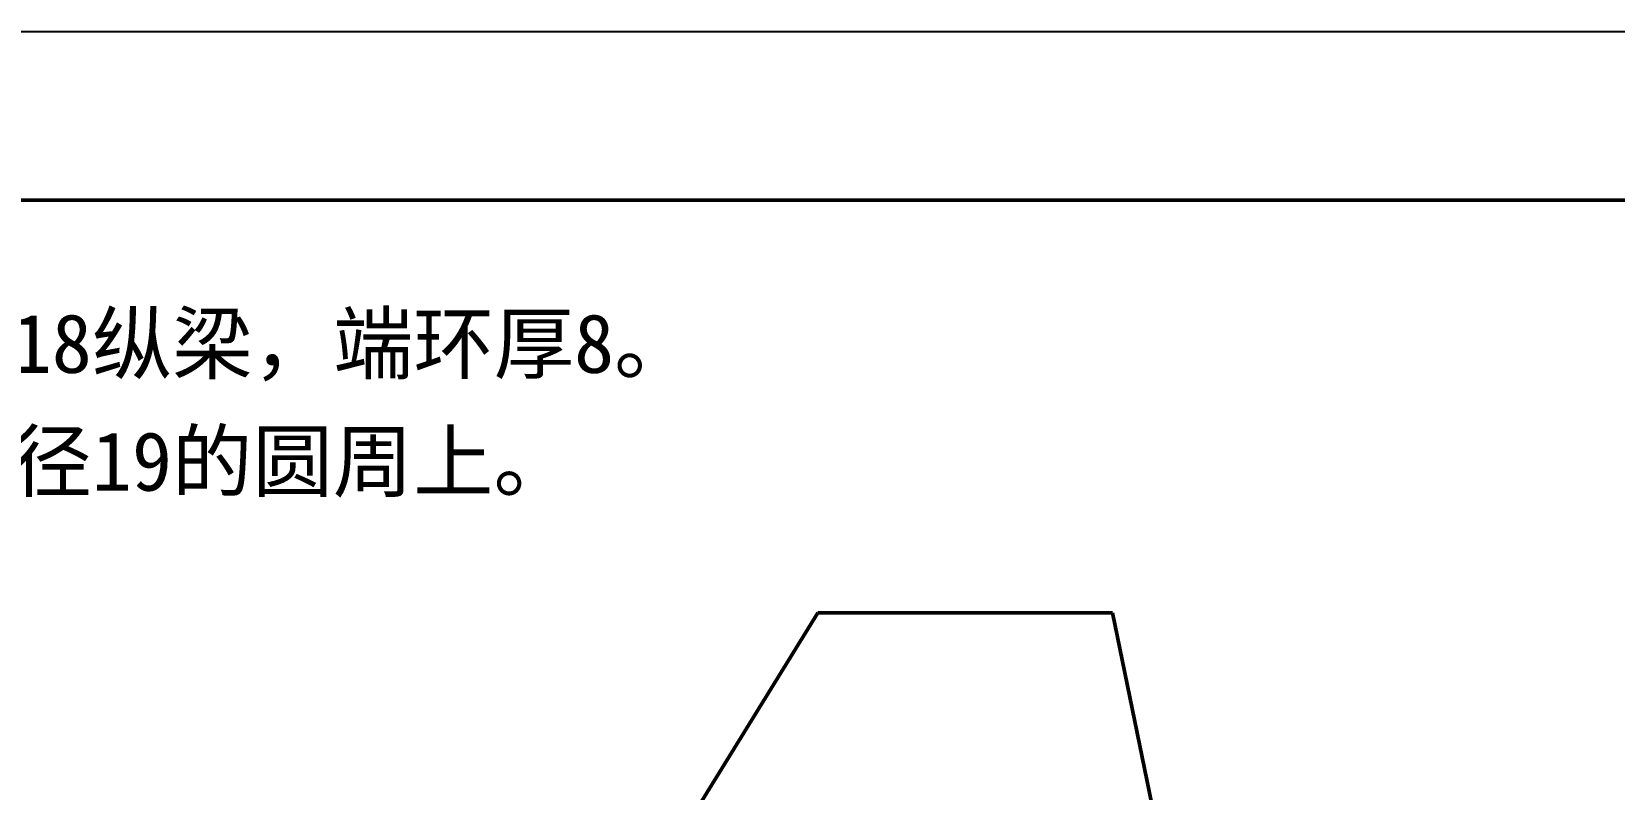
# Model space of a CAD drawing. Header units: millimetres. Extents: x 0 to 420, y 0 to 297.
# Drawn here: x 102.5 to 196.6, y 251.8 to 296.8 of the extents above; entities that cross this region are included whole.
import ezdxf

# ---------------------------------------------------------------- set-up
doc = ezdxf.new("R2010")
doc.units = ezdxf.units.MM
doc.layers.add('2_细实线层', color=4, linetype='Continuous')
doc.layers.add('9中心线层', color=1, linetype='Continuous')
doc.layers.add('4_图框轮廓', color=1, linetype='Continuous', lineweight=50)
doc.styles.add('AUV_FANGSONG', font='simfang.ttf')

msp = doc.modelspace()

# ---------------------------------------------------------------- linework, layer by layer
at = {"color": 7, "linetype": 'Continuous', "lineweight": 50}
for p, q in [((149.252, 262.25), (136.127, 241)), ((166.752, 262.25), (149.252, 262.25)), ((171.127, 241), (166.752, 262.25))]:
    msp.add_line(p, q, dxfattribs=at)
at = {"layer": '2_细实线层'}
msp.add_line((-0.012, 296.766), (419.988, 296.766), dxfattribs=at)
at = {"layer": '4_图框轮廓'}
msp.add_line((24.988, 286.766), (409.988, 286.766), dxfattribs=at)

# ---------------------------------------------------------------- texts
at = {"layer": '9中心线层', "char_height": 3.5, "width": 370, "attachment_point": 1, "style": 'AUV_FANGSONG'}
for s, insert in [('外罩隐藏以显示载荷路径。四根18×18纵梁，端环厚8。', (25, 280)), ('T200与承载架之间四个M3孔布置在直径19的圆周上。', (25, 273))]:
    msp.add_mtext(s, dxfattribs=dict(at, insert=insert))

doc.saveas('drawing.dxf')
